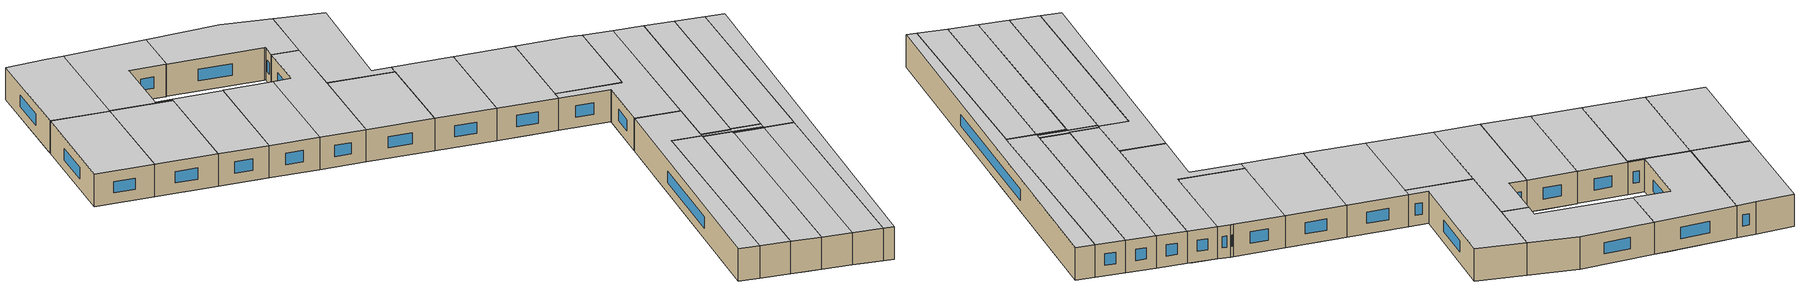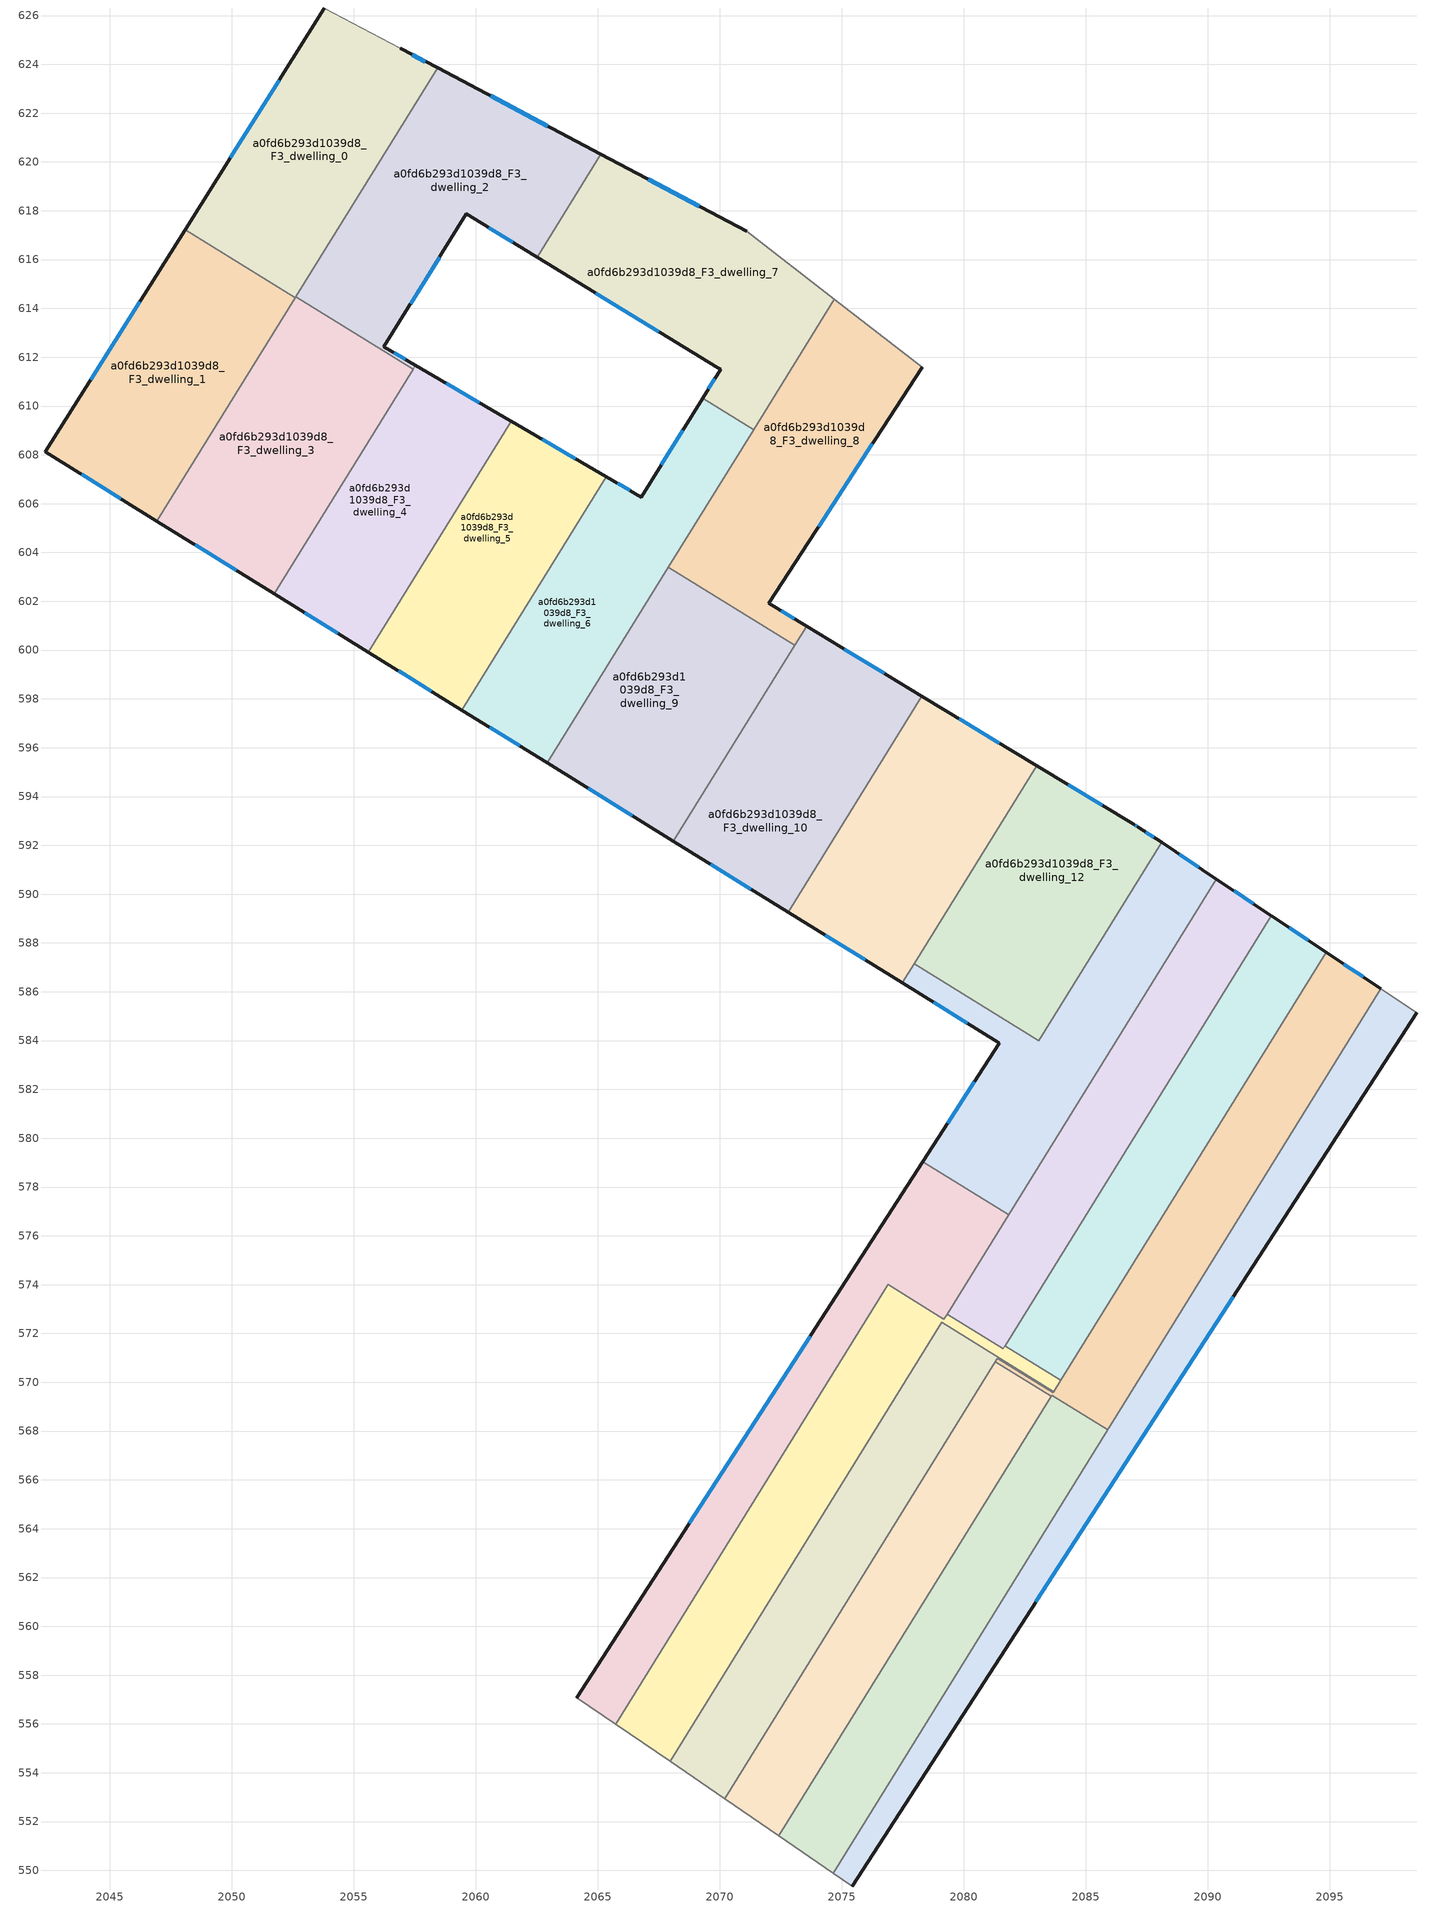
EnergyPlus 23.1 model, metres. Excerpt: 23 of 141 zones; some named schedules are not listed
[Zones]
a0fd6b293d1039d8_F3_dwelling_0
 floor to a0fd6b293d1039d8_F2_dwelling_0 (EU_floor_Construction): 2056.91,624.66 2058.43,623.86 2052.51,614.69 2048.24,617.45 2053.8,626.31 z9
 floor to a0fd6b293d1039d8_F2_dwelling_2 (EU_floor_Construction): 2058.43,623.86 2052.61,614.43 2052.42,614.55 z9
 floor to a0fd6b293d1039d8_F2_dwelling_1 (EU_floor_Construction): 2052.51,614.69 2052.42,614.55 2048.1,617.22 2048.24,617.45 z9
 wall outside (EU_wall_Construction): 2058.44,623.85 2056.91,624.66 / 2053.8,626.31 2048.1,617.22 z9:12
 wall to a0fd6b293d1039d8_F3_dwelling_1 (EU_wall_Construction): 2048.1,617.22 2052.61,614.43 z9:12
 wall adiabatic (EU_wall_Construction): 2056.91,624.66 2053.8,626.31 z9:12
 wall to a0fd6b293d1039d8_F3_dwelling_2 (EU_wall_Construction): 2052.64,614.48 2058.44,623.85 z9:12
 wall to a0fd6b293d1039d8_F3_dwelling_3 (EU_wall_Construction): 2052.61,614.43 2052.64,614.48 z9:12
 window (EU_Window_Construction): 2057.94,624.11 2057.41,624.4 / 2051.95,623.35 2049.95,620.18 z9.98:11.02
 ceiling to a0fd6b293d1039d8_F4_dwelling_0 (EU_floor_Construction): 2052.61,614.43 2058.44,623.85 2056.91,624.66 2053.8,626.31 2048.1,617.22 z12
a0fd6b293d1039d8_F3_dwelling_1
 floor to a0fd6b293d1039d8_F2_dwelling_1 (EU_floor_Construction): 2052.42,614.55 2046.58,605.51 2042.37,608.12 2048.1,617.22 z9
 floor to a0fd6b293d1039d8_F2_dwelling_3 (EU_floor_Construction): 2052.45,614.18 2046.94,605.29 2046.58,605.51 2052.26,614.31 z9
 floor to a0fd6b293d1039d8_F2_dwelling_2 (EU_floor_Construction): 2052.61,614.43 2052.45,614.18 2052.26,614.31 2052.42,614.55 z9
 wall outside (EU_wall_Construction): 2048.1,617.22 2042.37,608.12 2046.94,605.29 z9:12
 wall to a0fd6b293d1039d8_F3_dwelling_3 (EU_wall_Construction): 2046.94,605.29 2052.61,614.43 z9:12
 window (EU_Window_Construction): 2046.24,614.26 2044.23,611.08 / 2043.86,607.2 2045.46,606.21 z9.98:11.02
 ceiling to a0fd6b293d1039d8_F4_dwelling_1 (EU_floor_Construction): 2046.94,605.29 2052.61,614.43 2048.1,617.22 2042.37,608.12 z12
a0fd6b293d1039d8_F3_dwelling_10
 floor to a0fd6b293d1039d8_F2_dwelling_11 (EU_floor_Construction): 2075.58,593.73 2072.81,589.26 2068.11,592.17 2070.93,596.73 z9
 floor to a0fd6b293d1039d8_F2_dwelling_10 (EU_floor_Construction): 2078.29,598.11 2075.58,593.73 2070.93,596.73 2073.56,600.97 z9
 wall outside (EU_wall_Construction): 2068.11,592.17 2072.81,589.26 / 2078.29,598.11 2073.56,600.97 z9:12
 wall to a0fd6b293d1039d8_F3_dwelling_11 (EU_wall_Construction): 2072.81,589.26 2078.29,598.11 z9:12
 wall to a0fd6b293d1039d8_F3_dwelling_9 (EU_wall_Construction): 2073.08,600.19 2068.11,592.17 z9:12
 wall to a0fd6b293d1039d8_F3_dwelling_8 (EU_wall_Construction): 2073.56,600.97 2073.08,600.2 z9:12
 window (EU_Window_Construction): 2069.64,591.22 2071.28,590.21 / 2076.75,599.04 2075.1,600.04 z9.98:11.02
 ceiling to a0fd6b293d1039d8_F4_dwelling_10 (EU_floor_Construction): 2072.81,589.26 2078.29,598.11 2073.56,600.97 2068.11,592.17 z12
a0fd6b293d1039d8_F3_dwelling_11
 floor to a0fd6b293d1039d8_F2_dwelling_11 (EU_floor_Construction): 2077.89,592.24 2075.06,587.86 2072.81,589.26 2075.58,593.73 z9
 floor to a0fd6b293d1039d8_F2_dwelling_12 (EU_floor_Construction): 2082.99,595.26 2079.51,589.64 2077.18,591.14 2080.73,596.63 z9
 floor to a0fd6b293d1039d8_F2_dwelling_13 (EU_floor_Construction): 2079.51,589.64 2077.48,586.36 2075.06,587.86 2077.18,591.14 z9
 floor adiabatic (EU_floor_Construction): 2080.73,596.63 2077.89,592.24 2075.58,593.73 2078.29,598.11 z9
 wall outside (EU_wall_Construction): 2082.99,595.26 2078.29,598.11 / 2072.81,589.26 2077.48,586.36 z9:12
 wall to a0fd6b293d1039d8_F3_dwelling_12 (EU_wall_Construction): 2077.97,587.15 2082.99,595.26 z9:12
 wall to a0fd6b293d1039d8_F3_dwelling_13 (EU_wall_Construction): 2077.48,586.36 2077.97,587.15 z9:12
 window (EU_Window_Construction): 2081.46,596.19 2079.82,597.19 / 2074.33,588.32 2075.96,587.3 z9.98:11.02
 ceiling to a0fd6b293d1039d8_F4_dwelling_11 (EU_floor_Construction): 2077.48,586.36 2082.99,595.26 2078.29,598.11 2072.81,589.26 z12
a0fd6b293d1039d8_F3_dwelling_12
 floor to a0fd6b293d1039d8_F2_dwelling_12 (EU_floor_Construction): 2086.97,592.86 2087.15,592.75 2087.79,592.33 2084.12,586.66 2079.51,589.64 2082.99,595.26 z9
 floor to a0fd6b293d1039d8_F2_dwelling_13 (EU_floor_Construction): 2088.1,592.12 2083.07,583.99 2077.97,587.15 2079.51,589.64 2084.12,586.66 2087.79,592.33 z9
 wall outside (EU_wall_Construction): 2088.1,592.12 2087.15,592.75 2086.97,592.86 2082.99,595.26 z9:12
 wall to a0fd6b293d1039d8_F3_dwelling_13 (EU_wall_Construction): 2077.97,587.15 2083.07,583.99 2088.1,592.12 z9:12
 window (EU_Window_Construction): 2087.09,592.78 2087.03,592.82 / 2087.79,592.32 2087.46,592.54 / 2085.68,593.64 2084.29,594.48 z9.98:11.02
 ceiling to a0fd6b293d1039d8_F4_dwelling_12 (EU_floor_Construction): 2083.07,583.99 2088.1,592.12 2087.15,592.75 2086.97,592.86 2082.99,595.26 2077.97,587.15 z12
a0fd6b293d1039d8_F3_dwelling_13
 floor to a0fd6b293d1039d8_F2_dwelling_13 (EU_floor_Construction): 2089.94,590.89 2084.42,582.34 2081.62,584.15 2081.45,583.9 2081.43,583.91 2077.48,586.36 2077.97,587.15 2083.07,583.99 2088.1,592.12 z9
 floor to a0fd6b293d1039d8_F2_dwelling_14 (EU_floor_Construction): 2084.42,582.34 2081.15,577.28 2078.32,579.03 2081.62,584.15 z9
 floor adiabatic (EU_floor_Construction): 2084.42,582.34 2081.62,584.15 2078.32,579.03 2081.62,584.15 z9
 floor to a0fd6b293d1039d8_F2_dwelling_15 (EU_floor_Construction): 2090.35,590.62 2081.83,576.86 2081.15,577.28 2089.94,590.89 z9
 wall outside (EU_wall_Construction): 2090.35,590.62 2088.1,592.12 / 2077.48,586.36 2081.43,583.91 2081.45,583.9 2078.32,579.04 z9:12
 wall to a0fd6b293d1039d8_F3_dwelling_14 (EU_wall_Construction): 2078.32,579.04 2081.83,576.86 z9:12
 wall to a0fd6b293d1039d8_F3_dwelling_15 (EU_wall_Construction): 2081.83,576.86 2090.35,590.62 z9:12
 window (EU_Window_Construction): 2089.62,591.1 2088.83,591.63 / 2080.43,582.32 2079.34,580.62 / 2078.77,585.56 2080.15,584.71 z9.98:11.02
 ceiling to a0fd6b293d1039d8_F4_dwelling_13 (EU_floor_Construction): 2081.83,576.86 2090.35,590.62 2088.1,592.12 2083.07,583.99 2077.97,587.15 2077.48,586.36 2081.43,583.91 2081.45,583.9 2078.32,579.04 z12
a0fd6b293d1039d8_F3_dwelling_14
 floor to a0fd6b293d1039d8_F2_dwelling_14 (EU_floor_Construction): 2081.15,577.28 2078.43,573.07 2076.25,574.47 2076.24,574.45 2077.77,573.46 2076.89,574.01 2076.18,572.85 2074.87,573.7 2078.32,579.03 z9
 floor to a0fd6b293d1039d8_F2_dwelling_15 (EU_floor_Construction): 2081.83,576.86 2079.19,572.58 2077.77,573.46 2076.24,574.45 2076.25,574.47 2078.43,573.07 2081.15,577.28 z9
 floor to a0fd6b293d1039d8_F2_dwelling_16 (EU_floor_Construction): 2076.18,572.85 2065.73,555.99 2064.15,557.07 2074.87,573.7 z9
 wall outside (EU_wall_Construction): 2078.32,579.04 2064.15,557.07 z9:12
 wall adiabatic (EU_wall_Construction): 2064.15,557.07 2065.73,555.99 z9:12
 wall to a0fd6b293d1039d8_F3_dwelling_16 (EU_wall_Construction): 2065.73,555.99 2076.76,573.79 2076.86,573.96 2076.89,574.01 2079.19,572.58 2079.32,572.79 z9:12
 wall to a0fd6b293d1039d8_F3_dwelling_15 (EU_wall_Construction): 2079.32,572.79 2081.83,576.86 z9:12
 window (EU_Window_Construction): 2073.71,571.89 2068.76,564.21 z9.98:11.02
 ceiling to a0fd6b293d1039d8_F4_dwelling_14 (EU_floor_Construction): 2065.73,555.99 2076.89,574.01 2079.19,572.58 2081.83,576.86 2078.32,579.04 2064.15,557.07 z12
a0fd6b293d1039d8_F3_dwelling_15
 floor to a0fd6b293d1039d8_F2_dwelling_15 (EU_floor_Construction): 2092.1,589.45 2080.76,571.9 2079.32,572.79 2090.35,590.62 z9
 floor to a0fd6b293d1039d8_F2_dwelling_17 (EU_floor_Construction): 2092.6,589.12 2081.69,571.5 2081.61,571.37 2080.76,571.9 2092.1,589.45 z9
 wall outside (EU_wall_Construction): 2092.6,589.12 2090.35,590.62 z9:12
 wall to a0fd6b293d1039d8_F3_dwelling_16 (EU_wall_Construction): 2079.32,572.79 2081.61,571.37 2081.69,571.5 z9:12
 wall to a0fd6b293d1039d8_F3_dwelling_17 (EU_wall_Construction): 2081.69,571.5 2092.6,589.12 z9:12
 window (EU_Window_Construction): 2091.87,589.6 2091.08,590.13 z9.98:11.02
 ceiling to a0fd6b293d1039d8_F4_dwelling_15 (EU_floor_Construction): 2081.61,571.37 2092.6,589.12 2090.35,590.62 2079.32,572.79 z12
a0fd6b293d1039d8_F3_dwelling_16
 floor to a0fd6b293d1039d8_F2_dwelling_16 (EU_floor_Construction): 2077.67,571.89 2066.89,555.2 2065.73,555.99 2076.18,572.85 z9
 floor to a0fd6b293d1039d8_F2_dwelling_18 (EU_floor_Construction): 2078.26,571.09 2067.97,554.46 2066.89,555.2 2077.48,571.59 z9
 floor to a0fd6b293d1039d8_F2_dwelling_14 (EU_floor_Construction): 2080.67,571.77 2082.84,570.36 2082.74,570.2 2081.13,571.2 2080.55,571.57 2080.54,571.56 2079.1,572.45 2078.26,571.09 2077.48,571.59 2077.67,571.89 2076.18,572.85 2076.76,573.79 2076.77,573.82 2076.89,574.01 2077.77,573.46 2080.59,571.64 z9
 floor to a0fd6b293d1039d8_F2_dwelling_15 (EU_floor_Construction): 2080.76,571.9 2080.67,571.77 2080.59,571.64 2077.77,573.46 2079.19,572.58 2079.32,572.79 z9
 floor to a0fd6b293d1039d8_F2_dwelling_19 (EU_floor_Construction): 2083.98,570.08 2083.69,569.61 2082.74,570.2 2083.04,570.66 z9
 floor to a0fd6b293d1039d8_F2_dwelling_17 (EU_floor_Construction): 2083.04,570.66 2082.84,570.36 2080.67,571.77 2080.76,571.9 2081.61,571.37 2081.69,571.5 z9
 wall to a0fd6b293d1039d8_F3_dwelling_17 (EU_wall_Construction): 2083.98,570.08 2081.69,571.5 z9:12
 wall adiabatic (EU_wall_Construction): 2065.73,555.99 2067.97,554.46 z9:12
 wall to a0fd6b293d1039d8_F3_dwelling_18 (EU_wall_Construction): 2067.97,554.46 2079.1,572.45 2083.69,569.61 z9:12
 wall to a0fd6b293d1039d8_F3_dwelling_19 (EU_wall_Construction): 2083.69,569.61 2083.98,570.08 z9:12
 ceiling to a0fd6b293d1039d8_F4_dwelling_16 (EU_floor_Construction): 2083.69,569.61 2083.98,570.08 2081.69,571.5 2081.61,571.37 2079.32,572.79 2079.19,572.58 2076.89,574.01 2076.86,573.96 2076.76,573.79 2065.73,555.99 2067.97,554.46 2079.1,572.45 z12
a0fd6b293d1039d8_F3_dwelling_17
 floor to a0fd6b293d1039d8_F2_dwelling_17 (EU_floor_Construction): 2094.25,588.02 2083.04,570.66 2081.69,571.5 2092.6,589.12 z9
 floor to a0fd6b293d1039d8_F2_dwelling_19 (EU_floor_Construction): 2094.85,587.62 2083.98,570.08 2083.04,570.66 2094.25,588.02 z9
 wall outside (EU_wall_Construction): 2094.85,587.62 2092.6,589.12 z9:12
 wall to a0fd6b293d1039d8_F3_dwelling_19 (EU_wall_Construction): 2083.98,570.08 2094.85,587.62 z9:12
 window (EU_Window_Construction): 2094.12,588.11 2093.33,588.63 z9.98:11.02
 ceiling to a0fd6b293d1039d8_F4_dwelling_17 (EU_floor_Construction): 2083.98,570.08 2094.85,587.62 2092.6,589.12 2081.69,571.5 z12
a0fd6b293d1039d8_F3_dwelling_18
 floor to a0fd6b293d1039d8_F2_dwelling_18 (EU_floor_Construction): 2079.65,570.19 2069.03,553.74 2067.97,554.46 2078.26,571.09 z9
 floor to a0fd6b293d1039d8_F2_dwelling_20 (EU_floor_Construction): 2082.73,570.19 2083.68,569.58 2083.67,569.56 2081.37,570.98 2081.34,570.93 2070.2,552.94 2069.03,553.74 2080.42,571.38 2080.53,571.55 2080.54,571.56 2081.13,571.2 2082.72,570.17 z9
 floor to a0fd6b293d1039d8_F2_dwelling_19 (EU_floor_Construction): 2083.69,569.61 2083.68,569.58 2082.73,570.19 2082.74,570.2 z9
 floor to a0fd6b293d1039d8_F2_dwelling_14 (EU_floor_Construction): 2080.54,571.56 2080.53,571.55 2080.42,571.38 2079.65,570.19 2078.26,571.09 2079.1,572.45 z9; 2082.74,570.19 2082.72,570.17 2081.13,571.2 z9
 wall adiabatic (EU_wall_Construction): 2067.97,554.46 2070.2,552.94 z9:12
 wall to a0fd6b293d1039d8_F3_dwelling_19 (EU_wall_Construction): 2081.29,570.85 2081.34,570.93 2081.37,570.98 2083.67,569.56 2083.69,569.61 z9:12
 wall to a0fd6b293d1039d8_F3_dwelling_20 (EU_wall_Construction): 2070.2,552.94 2081.29,570.85 z9:12
 ceiling to a0fd6b293d1039d8_F4_dwelling_18 (EU_floor_Construction): 2070.2,552.94 2081.34,570.93 2081.37,570.98 2083.67,569.56 2083.69,569.61 2079.1,572.45 2067.97,554.46 z12
a0fd6b293d1039d8_F3_dwelling_19
 floor to a0fd6b293d1039d8_F2_dwelling_19 (EU_floor_Construction): 2096.4,586.58 2084.91,568.79 2083.68,569.58 2094.85,587.62 z9
 floor to a0fd6b293d1039d8_F2_dwelling_21 (EU_floor_Construction): 2097.09,586.12 2086.01,568.22 2084.97,568.89 2096.4,586.58 z9
 floor to a0fd6b293d1039d8_F2_dwelling_20 (EU_floor_Construction): 2084.97,568.89 2086.01,568.22 2085.9,568.05 2084.81,568.72 2082.68,570.1 2082.63,570.02 2081.29,570.85 2081.34,570.93 2081.37,570.98 2083.67,569.56 2083.68,569.58 2084.91,568.79 z9
 floor to a0fd6b293d1039d8_F2_dwelling_22 (EU_floor_Construction): 2083.61,569.47 2083.58,569.43 2082.63,570.02 2082.68,570.1 2084.81,568.72 z9
 wall outside (EU_wall_Construction): 2097.09,586.12 2094.85,587.62 z9:12
 wall to a0fd6b293d1039d8_F3_dwelling_21 (EU_wall_Construction): 2083.58,569.43 2083.61,569.47 2085.9,568.05 z9:12
 wall to a0fd6b293d1039d8_F3_dwelling_20 (EU_wall_Construction): 2081.29,570.85 2083.58,569.43 z9:12
 wall to a0fd6b293d1039d8_F3_dwelling_22 (EU_wall_Construction): 2085.9,568.05 2085.93,568.09 2086.01,568.22 2097.09,586.12 z9:12
 window (EU_Window_Construction): 2096.36,586.61 2095.58,587.13 z9.98:11.02
 ceiling to a0fd6b293d1039d8_F4_dwelling_19 (EU_floor_Construction): 2086.01,568.22 2097.09,586.12 2094.85,587.62 2083.67,569.56 2081.37,570.98 2081.34,570.93 2081.29,570.85 2083.58,569.43 2083.61,569.47 2085.9,568.05 2085.93,568.09 z12
a0fd6b293d1039d8_F3_dwelling_2
 floor outside (EU_floor_Construction): 2059.62,617.87 2056.23,612.43 2056.15,612.31 z9
 floor to a0fd6b293d1039d8_F2_dwelling_2 (EU_floor_Construction): 2064.18,620.82 2061.53,616.71 2059.62,617.87 2056.15,612.31 2052.64,614.48 2058.44,623.85 z9
 floor to a0fd6b293d1039d8_F2_dwelling_7 (EU_floor_Construction): 2065.13,620.32 2062.52,616.1 2062.48,616.12 2062.43,616.16 2061.53,616.71 2064.18,620.82 z9
 floor to a0fd6b293d1039d8_F2_dwelling_4 (EU_floor_Construction): 2057.54,611.67 2057.44,611.51 2056.16,612.31 2056.23,612.43 z9
 wall outside (EU_wall_Construction): 2065.13,620.32 2058.44,623.85 / 2056.23,612.43 2059.62,617.87 2062.43,616.16 2062.52,616.1 / 2056.23,612.43 2057.54,611.67 z9:12
 wall to a0fd6b293d1039d8_F3_dwelling_7 (EU_wall_Construction): 2062.52,616.1 2065.13,620.32 z9:12
 wall to a0fd6b293d1039d8_F3_dwelling_3 (EU_wall_Construction): 2052.64,614.48 2057.44,611.51 z9:12
 wall to a0fd6b293d1039d8_F3_dwelling_4 (EU_wall_Construction): 2057.44,611.51 2057.54,611.67 z9:12
 window (EU_Window_Construction): 2062.95,621.47 2060.61,622.7 / 2060.54,617.31 2061.52,616.71 / 2057.34,614.2 2058.52,616.1 / 2056.66,612.18 2057.11,611.92 z9.98:11.02
 ceiling to a0fd6b293d1039d8_F4_dwelling_2 (EU_floor_Construction): 2062.52,616.1 2065.13,620.32 2058.44,623.85 2052.64,614.48 2057.44,611.51 2057.54,611.67 2056.23,612.43 2059.62,617.87 2062.43,616.16 z12
a0fd6b293d1039d8_F3_dwelling_20
 floor to a0fd6b293d1039d8_F2_dwelling_20 (EU_floor_Construction): 2082.63,570.02 2082.6,569.98 2071.16,552.28 2070.2,552.94 2081.29,570.85 z9
 floor to a0fd6b293d1039d8_F2_dwelling_22 (EU_floor_Construction): 2083.58,569.43 2072.43,551.41 2071.16,552.28 2082.6,569.98 2082.63,570.02 z9
 wall adiabatic (EU_wall_Construction): 2070.2,552.94 2072.43,551.41 z9:12
 wall to a0fd6b293d1039d8_F3_dwelling_21 (EU_wall_Construction): 2072.43,551.41 2083.58,569.43 z9:12
 ceiling to a0fd6b293d1039d8_F4_dwelling_20 (EU_floor_Construction): 2072.43,551.41 2083.58,569.43 2081.29,570.85 2070.2,552.94 z12
a0fd6b293d1039d8_F3_dwelling_21
 floor to a0fd6b293d1039d8_F2_dwelling_23 (EU_floor_Construction): 2085.87,568.01 2074.66,549.89 2073.3,550.82 2084.84,568.68 z9
 floor to a0fd6b293d1039d8_F2_dwelling_22 (EU_floor_Construction): 2084.81,568.72 2085.89,568.03 2085.87,568.01 2084.84,568.68 2073.3,550.82 2072.43,551.41 2083.61,569.47 z9
 floor to a0fd6b293d1039d8_F2_dwelling_20 (EU_floor_Construction): 2085.9,568.05 2085.89,568.03 2084.81,568.72 z9
 wall adiabatic (EU_wall_Construction): 2072.43,551.41 2074.66,549.89 z9:12
 wall to a0fd6b293d1039d8_F3_dwelling_22 (EU_wall_Construction): 2074.66,549.89 2085.9,568.05 z9:12
 ceiling to a0fd6b293d1039d8_F4_dwelling_21 (EU_floor_Construction): 2074.66,549.89 2085.9,568.05 2083.61,569.47 2072.43,551.41 z12
a0fd6b293d1039d8_F3_dwelling_22
 floor to a0fd6b293d1039d8_F2_dwelling_21 (EU_floor_Construction): 2098.55,585.15 2087.14,567.49 2086.01,568.22 2097.09,586.12 z9
 floor to a0fd6b293d1039d8_F2_dwelling_20 (EU_floor_Construction): 2087.14,567.49 2087.04,567.32 2087.02,567.3 2085.89,568.03 2086.01,568.22 z9
 floor to a0fd6b293d1039d8_F2_dwelling_23 (EU_floor_Construction): 2087.01,567.28 2075.43,549.36 2074.66,549.89 2085.87,568.01 z9
 floor to a0fd6b293d1039d8_F2_dwelling_22 (EU_floor_Construction): 2087.02,567.3 2087.01,567.28 2085.87,568.01 2085.89,568.03 z9
 wall outside (EU_wall_Construction): 2075.43,549.36 2098.55,585.15 z9:12
 wall adiabatic (EU_wall_Construction): 2098.55,585.15 2097.09,586.12 / 2074.66,549.89 2075.43,549.36 z9:12
 window (EU_Window_Construction): 2082.95,561 2091.03,573.51 z9.98:11.02
 ceiling to a0fd6b293d1039d8_F4_dwelling_22 (EU_floor_Construction): 2075.43,549.36 2098.55,585.15 2097.09,586.12 2074.66,549.89 z12
a0fd6b293d1039d8_F3_dwelling_3
 floor to a0fd6b293d1039d8_F2_dwelling_3 (EU_floor_Construction): 2055.93,611.93 2056.69,611.44 2051.07,602.73 2046.94,605.29 2052.45,614.18 z9
 floor to a0fd6b293d1039d8_F2_dwelling_2 (EU_floor_Construction): 2056.15,612.31 2055.92,611.94 2052.45,614.18 2052.64,614.48 z9
 floor to a0fd6b293d1039d8_F2_dwelling_4 (EU_floor_Construction): 2057.44,611.51 2051.74,602.31 2051.07,602.73 2056.69,611.44 2055.92,611.94 2056.16,612.31 z9
 wall outside (EU_wall_Construction): 2046.94,605.29 2051.74,602.31 z9:12
 wall to a0fd6b293d1039d8_F3_dwelling_4 (EU_wall_Construction): 2051.74,602.31 2057.44,611.51 z9:12
 window (EU_Window_Construction): 2048.5,604.32 2050.18,603.28 z9.98:11.02
 ceiling to a0fd6b293d1039d8_F4_dwelling_3 (EU_floor_Construction): 2051.74,602.31 2057.44,611.51 2052.64,614.48 2046.94,605.29 z12
a0fd6b293d1039d8_F3_dwelling_4
 floor to a0fd6b293d1039d8_F2_dwelling_4 (EU_floor_Construction): 2060.53,609.92 2054.51,600.6 2054.43,600.65 2051.74,602.31 2057.54,611.67 z9
 floor to a0fd6b293d1039d8_F2_dwelling_5 (EU_floor_Construction): 2061.41,609.41 2061.46,609.38 2055.6,599.92 2054.51,600.6 2060.53,609.92 z9
 wall outside (EU_wall_Construction): 2061.46,609.38 2061.41,609.41 2057.54,611.67 / 2051.74,602.31 2055.6,599.92 z9:12
 wall to a0fd6b293d1039d8_F3_dwelling_5 (EU_wall_Construction): 2055.6,599.92 2061.46,609.38 z9:12
 window (EU_Window_Construction): 2060.15,610.14 2058.8,610.93 / 2053,601.53 2054.35,600.7 z9.98:11.02
 ceiling to a0fd6b293d1039d8_F4_dwelling_4 (EU_floor_Construction): 2055.6,599.92 2061.46,609.38 2061.41,609.41 2057.54,611.67 2051.74,602.31 z12
a0fd6b293d1039d8_F3_dwelling_5
 floor to a0fd6b293d1039d8_F2_dwelling_5 (EU_floor_Construction): 2064.06,607.86 2057.98,598.45 2055.6,599.92 2061.46,609.38 z9
 floor to a0fd6b293d1039d8_F2_dwelling_6 (EU_floor_Construction): 2065.36,607.1 2059.44,597.54 2057.98,598.45 2064.06,607.86 z9
 wall outside (EU_wall_Construction): 2065.36,607.1 2061.46,609.38 / 2055.6,599.92 2059.44,597.54 z9:12
 wall to a0fd6b293d1039d8_F3_dwelling_6 (EU_wall_Construction): 2059.44,597.54 2065.36,607.1 z9:12
 window (EU_Window_Construction): 2064.09,607.84 2062.73,608.64 / 2056.85,599.15 2058.19,598.32 z9.98:11.02
 ceiling to a0fd6b293d1039d8_F4_dwelling_5 (EU_floor_Construction): 2059.44,597.54 2065.36,607.1 2061.46,609.38 2055.6,599.92 z12
a0fd6b293d1039d8_F3_dwelling_6
 floor to a0fd6b293d1039d8_F2_dwelling_6 (EU_floor_Construction): 2069.2,605.5 2068.78,604.82 2068.06,605.29 2062.03,595.94 2059.44,597.54 2065.36,607.1 2066.78,606.27 2067.07,606.74 z9
 floor to a0fd6b293d1039d8_F2_dwelling_9 (EU_floor_Construction): 2068.78,604.82 2062.93,595.38 2062.03,595.94 2068.06,605.29 z9
 floor to a0fd6b293d1039d8_F2_dwelling_8 (EU_floor_Construction): 2071.39,609.03 2069.2,605.5 2067.07,606.74 2069.3,610.33 z9
 wall outside (EU_wall_Construction): 2069.3,610.33 2066.78,606.27 2065.36,607.1 / 2059.44,597.54 2062.93,595.38 z9:12
 wall to a0fd6b293d1039d8_F3_dwelling_7 (EU_wall_Construction): 2071.39,609.03 2069.3,610.33 z9:12
 wall to a0fd6b293d1039d8_F3_dwelling_9 (EU_wall_Construction): 2062.93,595.38 2067.9,603.4 z9:12
 wall to a0fd6b293d1039d8_F3_dwelling_8 (EU_wall_Construction): 2067.9,603.4 2071.39,609.03 z9:12
 window (EU_Window_Construction): 2066.32,606.54 2065.82,606.83 / 2068.48,609.01 2067.6,607.59 / 2060.58,596.84 2061.8,596.08 z9.98:11.02
 ceiling to a0fd6b293d1039d8_F4_dwelling_6 (EU_floor_Construction): 2062.93,595.38 2071.39,609.03 2069.3,610.33 2066.78,606.27 2065.36,607.1 2059.44,597.54 z12
a0fd6b293d1039d8_F3_dwelling_7
 floor to a0fd6b293d1039d8_F2_dwelling_7 (EU_floor_Construction): 2071.1,617.17 2074.19,614.78 2071.5,610.61 2062.52,616.1 2065.13,620.32 z9
 floor to a0fd6b293d1039d8_F2_dwelling_8 (EU_floor_Construction): 2074.7,614.38 2071.39,609.03 2069.3,610.33 2070.03,611.51 2071.5,610.61 2074.19,614.78 z9
 wall outside (EU_wall_Construction): 2062.52,616.1 2069.92,611.58 2070.03,611.51 2069.3,610.33 / 2071.1,617.17 2065.13,620.32 z9:12
 wall adiabatic (EU_wall_Construction): 2074.7,614.38 2071.1,617.17 z9:12
 wall to a0fd6b293d1039d8_F3_dwelling_8 (EU_wall_Construction): 2071.39,609.03 2074.7,614.38 z9:12
 window (EU_Window_Construction): 2064.92,614.63 2067.51,613.05 / 2069.16,618.19 2067.07,619.3 / 2069.8,611.12 2069.54,610.71 z9.98:11.02
 ceiling to a0fd6b293d1039d8_F4_dwelling_7 (EU_floor_Construction): 2071.39,609.03 2074.7,614.38 2071.1,617.17 2065.13,620.32 2062.52,616.1 2069.92,611.58 2070.03,611.51 2069.3,610.33 z12
a0fd6b293d1039d8_F3_dwelling_8
 floor to a0fd6b293d1039d8_F2_dwelling_8 (EU_floor_Construction): 2078.14,611.73 2078.3,611.6 2072.93,603.32 2069.2,605.5 2074.7,614.38 z9
 floor to a0fd6b293d1039d8_F2_dwelling_9 (EU_floor_Construction): 2072.23,602.59 2071.37,601.25 2067.9,603.4 2068.78,604.82 z9
 floor to a0fd6b293d1039d8_F2_dwelling_6 (EU_floor_Construction): 2072.93,603.32 2072.01,601.91 2071.86,602 2071.37,601.26 2072.23,602.59 2068.78,604.82 2069.2,605.5 z9
 floor to a0fd6b293d1039d8_F2_dwelling_10 (EU_floor_Construction): 2073.56,600.97 2073.07,600.2 2071.37,601.25 2071.86,602 2072.02,601.91 z9
 wall outside (EU_wall_Construction): 2073.56,600.97 2072.01,601.91 2078.3,611.6 z9:12
 wall to a0fd6b293d1039d8_F3_dwelling_9 (EU_wall_Construction): 2067.9,603.4 2073.07,600.2 z9:12
 wall adiabatic (EU_wall_Construction): 2078.3,611.6 2074.7,614.38 z9:12
 window (EU_Window_Construction): 2074.06,605.06 2076.26,608.45 / 2073.06,601.28 2072.52,601.61 z9.98:11.02
 ceiling to a0fd6b293d1039d8_F4_dwelling_8 (EU_floor_Construction): 2073.56,600.97 2072.01,601.91 2078.3,611.6 2074.7,614.38 2067.9,603.4 2073.07,600.2 z12
a0fd6b293d1039d8_F3_dwelling_9
 floor to a0fd6b293d1039d8_F2_dwelling_9 (EU_floor_Construction): 2071.37,601.25 2066.25,593.32 2062.93,595.38 2067.9,603.4 z9
 floor to a0fd6b293d1039d8_F2_dwelling_10 (EU_floor_Construction): 2073.07,600.2 2070.93,596.73 2069.18,597.86 2071.37,601.25 z9
 floor to a0fd6b293d1039d8_F2_dwelling_11 (EU_floor_Construction): 2070.93,596.73 2068.11,592.17 2066.25,593.32 2069.18,597.86 z9
 wall outside (EU_wall_Construction): 2062.93,595.38 2068.11,592.17 z9:12
 window (EU_Window_Construction): 2064.62,594.33 2066.42,593.21 z9.98:11.02
 ceiling to a0fd6b293d1039d8_F4_dwelling_9 (EU_floor_Construction): 2068.11,592.17 2073.07,600.2 2067.9,603.4 2062.93,595.38 z12
[Building]
EU S2 Campaign: North Axis=0; Terrain=City; Solar Distribution=FullExterior
[Site:Location]
Bologna: Latitude=44.5; Longitude=11.25; Time Zone=1; Elevation=37
[SizingPeriod:WeatherFileDays]
AnnualSizingPeriod: Begin Month=1; Begin Day of Month=1; End Month=12; End Day of Month=31; Day of Week for Start Day=Monday; Use Weather File Daylight Saving Period=No; Use Weather File Rain and Snow Indicators=No
[MATERIAL]
EU_InternalMass_Material: Roughness=MediumRough; Thickness=0.1; Conductivity=1; Density=1800; Specific Heat=900; Thermal Absorptance=0.9; Solar Absorptance=0.7; Visible Absorptance=0.7
[MATERIAL:NOMASS] Roughness=MediumRough; Thermal Absorptance=0.9; Solar Absorptance=0.7; Visible Absorptance=0.7
Name | Thermal Resistance
EU_wall_NoMass | 0.905828
EU_floor_NoMass | 0.67114
[WINDOWMATERIAL:SIMPLEGLAZINGSYSTEM]
EU_Window_SimpleGlazing: UFactor=4.52486; Solar Heat Gain Coefficient=0.85; Visible Transmittance=0.85
[CONSTRUCTION]
EU_wall_Construction: EU_wall_NoMass
EU_floor_Construction: EU_floor_NoMass
EU_Window_Construction: EU_Window_SimpleGlazing
EU_InternalMass_Construction: EU_InternalMass_Material
[ZONE] Type=1; Multiplier=1; Ceiling Height=autocalculate; Floor Area=autocalculate; Part of Total Floor Area=Yes
Name | Volume
a0fd6b293d1039d8_F3_dwelling_0 | 172.289
a0fd6b293d1039d8_F3_dwelling_1 | 172.304
a0fd6b293d1039d8_F3_dwelling_10 | 172.26
a0fd6b293d1039d8_F3_dwelling_11 | 172.282
a0fd6b293d1039d8_F3_dwelling_12 | 172.277
a0fd6b293d1039d8_F3_dwelling_13 | 172.27
a0fd6b293d1039d8_F3_dwelling_14 | 172.265
a0fd6b293d1039d8_F3_dwelling_15 | 169.432
a0fd6b293d1039d8_F3_dwelling_16 | 179.991
a0fd6b293d1039d8_F3_dwelling_17 | 167.443
a0fd6b293d1039d8_F3_dwelling_18 | 172.34
a0fd6b293d1039d8_F3_dwelling_19 | 173.549
a0fd6b293d1039d8_F3_dwelling_2 | 189.202
a0fd6b293d1039d8_F3_dwelling_20 | 171.048
a0fd6b293d1039d8_F3_dwelling_21 | 172.278
a0fd6b293d1039d8_F3_dwelling_22 | 172.25
a0fd6b293d1039d8_F3_dwelling_3 | 183.272
a0fd6b293d1039d8_F3_dwelling_4 | 150.642
a0fd6b293d1039d8_F3_dwelling_5 | 151.564
a0fd6b293d1039d8_F3_dwelling_6 | 174.339
a0fd6b293d1039d8_F3_dwelling_7 | 184.738
a0fd6b293d1039d8_F3_dwelling_8 | 172.281
a0fd6b293d1039d8_F3_dwelling_9 | 172.284
[INTERNALMASS] Construction=EU_InternalMass_Construction
Name | Zone or ZoneList | Surface Area
a0fd6b293d1039d8_F3_dwelling_0_EU_InternalMass | a0fd6b293d1039d8_F3_dwelling_0 | 57.43
a0fd6b293d1039d8_F3_dwelling_1_EU_InternalMass | a0fd6b293d1039d8_F3_dwelling_1 | 57.4337
a0fd6b293d1039d8_F3_dwelling_2_EU_InternalMass | a0fd6b293d1039d8_F3_dwelling_2 | 63.0678
a0fd6b293d1039d8_F3_dwelling_3_EU_InternalMass | a0fd6b293d1039d8_F3_dwelling_3 | 61.0932
a0fd6b293d1039d8_F3_dwelling_4_EU_InternalMass | a0fd6b293d1039d8_F3_dwelling_4 | 50.2094
a0fd6b293d1039d8_F3_dwelling_5_EU_InternalMass | a0fd6b293d1039d8_F3_dwelling_5 | 50.5209
a0fd6b293d1039d8_F3_dwelling_6_EU_InternalMass | a0fd6b293d1039d8_F3_dwelling_6 | 58.1141
a0fd6b293d1039d8_F3_dwelling_7_EU_InternalMass | a0fd6b293d1039d8_F3_dwelling_7 | 61.5722
a0fd6b293d1039d8_F3_dwelling_8_EU_InternalMass | a0fd6b293d1039d8_F3_dwelling_8 | 57.4257
a0fd6b293d1039d8_F3_dwelling_9_EU_InternalMass | a0fd6b293d1039d8_F3_dwelling_9 | 57.4291
a0fd6b293d1039d8_F3_dwelling_10_EU_InternalMass | a0fd6b293d1039d8_F3_dwelling_10 | 57.4204
a0fd6b293d1039d8_F3_dwelling_11_EU_InternalMass | a0fd6b293d1039d8_F3_dwelling_11 | 57.4307
a0fd6b293d1039d8_F3_dwelling_12_EU_InternalMass | a0fd6b293d1039d8_F3_dwelling_12 | 57.4253
a0fd6b293d1039d8_F3_dwelling_13_EU_InternalMass | a0fd6b293d1039d8_F3_dwelling_13 | 57.4244
a0fd6b293d1039d8_F3_dwelling_14_EU_InternalMass | a0fd6b293d1039d8_F3_dwelling_14 | 57.4212
a0fd6b293d1039d8_F3_dwelling_15_EU_InternalMass | a0fd6b293d1039d8_F3_dwelling_15 | 56.4757
a0fd6b293d1039d8_F3_dwelling_16_EU_InternalMass | a0fd6b293d1039d8_F3_dwelling_16 | 60.0029
a0fd6b293d1039d8_F3_dwelling_17_EU_InternalMass | a0fd6b293d1039d8_F3_dwelling_17 | 55.8081
a0fd6b293d1039d8_F3_dwelling_18_EU_InternalMass | a0fd6b293d1039d8_F3_dwelling_18 | 57.4467
a0fd6b293d1039d8_F3_dwelling_19_EU_InternalMass | a0fd6b293d1039d8_F3_dwelling_19 | 57.8438
a0fd6b293d1039d8_F3_dwelling_20_EU_InternalMass | a0fd6b293d1039d8_F3_dwelling_20 | 57.0201
a0fd6b293d1039d8_F3_dwelling_21_EU_InternalMass | a0fd6b293d1039d8_F3_dwelling_21 | 57.4265
a0fd6b293d1039d8_F3_dwelling_22_EU_InternalMass | a0fd6b293d1039d8_F3_dwelling_22 | 57.4171
[OTHEREQUIPMENT] Fuel Type=Electricity; Design Level Calculation Method=Watts/Area; Power per Zone Floor Area=1; Fraction Latent=0; Fraction Radiant=0; Fraction Lost=0; Carbon Dioxide Generation Rate=0; EndUse Subcategory=EU_Step8_InternalGains
Name | Zone or ZoneList or Space or SpaceList | Schedule
EU_Step8_InternalGain_a0fd6b293d1039d8_F3_dwelling_0_f000 | a0fd6b293d1039d8_F3_dwelling_0 | EU_Step8_GainSchedule_a0fd6b293d1039d8_F3_dwelling_0_f000
EU_Step8_InternalGain_a0fd6b293d1039d8_F3_dwelling_1_f000 | a0fd6b293d1039d8_F3_dwelling_1 | EU_Step8_GainSchedule_a0fd6b293d1039d8_F3_dwelling_1_f000
EU_Step8_InternalGain_a0fd6b293d1039d8_F3_dwelling_2_f000 | a0fd6b293d1039d8_F3_dwelling_2 | EU_Step8_GainSchedule_a0fd6b293d1039d8_F3_dwelling_2_f000
EU_Step8_InternalGain_a0fd6b293d1039d8_F3_dwelling_3_f000 | a0fd6b293d1039d8_F3_dwelling_3 | EU_Step8_GainSchedule_a0fd6b293d1039d8_F3_dwelling_3_f000
EU_Step8_InternalGain_a0fd6b293d1039d8_F3_dwelling_4_f000 | a0fd6b293d1039d8_F3_dwelling_4 | EU_Step8_GainSchedule_a0fd6b293d1039d8_F3_dwelling_4_f000
EU_Step8_InternalGain_a0fd6b293d1039d8_F3_dwelling_5_f000 | a0fd6b293d1039d8_F3_dwelling_5 | EU_Step8_GainSchedule_a0fd6b293d1039d8_F3_dwelling_5_f000
EU_Step8_InternalGain_a0fd6b293d1039d8_F3_dwelling_6_f000 | a0fd6b293d1039d8_F3_dwelling_6 | EU_Step8_GainSchedule_a0fd6b293d1039d8_F3_dwelling_6_f000
EU_Step8_InternalGain_a0fd6b293d1039d8_F3_dwelling_7_f000 | a0fd6b293d1039d8_F3_dwelling_7 | EU_Step8_GainSchedule_a0fd6b293d1039d8_F3_dwelling_7_f000
EU_Step8_InternalGain_a0fd6b293d1039d8_F3_dwelling_8_f000 | a0fd6b293d1039d8_F3_dwelling_8 | EU_Step8_GainSchedule_a0fd6b293d1039d8_F3_dwelling_8_f000
EU_Step8_InternalGain_a0fd6b293d1039d8_F3_dwelling_9_f000 | a0fd6b293d1039d8_F3_dwelling_9 | EU_Step8_GainSchedule_a0fd6b293d1039d8_F3_dwelling_9_f000
EU_Step8_InternalGain_a0fd6b293d1039d8_F3_dwelling_10_f000 | a0fd6b293d1039d8_F3_dwelling_10 | EU_Step8_GainSchedule_a0fd6b293d1039d8_F3_dwelling_10_f000
EU_Step8_InternalGain_a0fd6b293d1039d8_F3_dwelling_11_f000 | a0fd6b293d1039d8_F3_dwelling_11 | EU_Step8_GainSchedule_a0fd6b293d1039d8_F3_dwelling_11_f000
EU_Step8_InternalGain_a0fd6b293d1039d8_F3_dwelling_12_f000 | a0fd6b293d1039d8_F3_dwelling_12 | EU_Step8_GainSchedule_a0fd6b293d1039d8_F3_dwelling_12_f000
EU_Step8_InternalGain_a0fd6b293d1039d8_F3_dwelling_13_f000 | a0fd6b293d1039d8_F3_dwelling_13 | EU_Step8_GainSchedule_a0fd6b293d1039d8_F3_dwelling_13_f000
EU_Step8_InternalGain_a0fd6b293d1039d8_F3_dwelling_14_f000 | a0fd6b293d1039d8_F3_dwelling_14 | EU_Step8_GainSchedule_a0fd6b293d1039d8_F3_dwelling_14_f000
EU_Step8_InternalGain_a0fd6b293d1039d8_F3_dwelling_15_f000 | a0fd6b293d1039d8_F3_dwelling_15 | EU_Step8_GainSchedule_a0fd6b293d1039d8_F3_dwelling_15_f000
EU_Step8_InternalGain_a0fd6b293d1039d8_F3_dwelling_16_f000 | a0fd6b293d1039d8_F3_dwelling_16 | EU_Step8_GainSchedule_a0fd6b293d1039d8_F3_dwelling_16_f000
EU_Step8_InternalGain_a0fd6b293d1039d8_F3_dwelling_17_f000 | a0fd6b293d1039d8_F3_dwelling_17 | EU_Step8_GainSchedule_a0fd6b293d1039d8_F3_dwelling_17_f000
EU_Step8_InternalGain_a0fd6b293d1039d8_F3_dwelling_18_f000 | a0fd6b293d1039d8_F3_dwelling_18 | EU_Step8_GainSchedule_a0fd6b293d1039d8_F3_dwelling_18_f000
EU_Step8_InternalGain_a0fd6b293d1039d8_F3_dwelling_19_f000 | a0fd6b293d1039d8_F3_dwelling_19 | EU_Step8_GainSchedule_a0fd6b293d1039d8_F3_dwelling_19_f000
EU_Step8_InternalGain_a0fd6b293d1039d8_F3_dwelling_20_f000 | a0fd6b293d1039d8_F3_dwelling_20 | EU_Step8_GainSchedule_a0fd6b293d1039d8_F3_dwelling_20_f000
EU_Step8_InternalGain_a0fd6b293d1039d8_F3_dwelling_21_f000 | a0fd6b293d1039d8_F3_dwelling_21 | EU_Step8_GainSchedule_a0fd6b293d1039d8_F3_dwelling_21_f000
EU_Step8_InternalGain_a0fd6b293d1039d8_F3_dwelling_22_f000 | a0fd6b293d1039d8_F3_dwelling_22 | EU_Step8_GainSchedule_a0fd6b293d1039d8_F3_dwelling_22_f000
[ZONEVENTILATION:DESIGNFLOWRATE] Schedule=EU_AlwaysOn; Design Flow Rate Calculation Method=AirChanges/Hour; Air Changes per Hour=0.73129; Ventilation Type=Natural; Fan Pressure Rise=0; Fan Total Efficiency=1; Constant Term Coefficient=1; Temperature Term Coefficient=0; Velocity Term Coefficient=0; Velocity Squared Term Coefficient=0; Minimum Indoor Temperature=-100; Maximum Indoor Temperature=100; Delta Temperature=-100; Minimum Outdoor Temperature=-100; Maximum Outdoor Temperature=100; Maximum Wind Speed=40
Name | Zone or ZoneList or Space or SpaceList
EU_ConstantAir_a0fd6b293d1039d8_F3_dwelling_0 | a0fd6b293d1039d8_F3_dwelling_0
EU_ConstantAir_a0fd6b293d1039d8_F3_dwelling_1 | a0fd6b293d1039d8_F3_dwelling_1
EU_ConstantAir_a0fd6b293d1039d8_F3_dwelling_2 | a0fd6b293d1039d8_F3_dwelling_2
EU_ConstantAir_a0fd6b293d1039d8_F3_dwelling_3 | a0fd6b293d1039d8_F3_dwelling_3
EU_ConstantAir_a0fd6b293d1039d8_F3_dwelling_4 | a0fd6b293d1039d8_F3_dwelling_4
EU_ConstantAir_a0fd6b293d1039d8_F3_dwelling_5 | a0fd6b293d1039d8_F3_dwelling_5
EU_ConstantAir_a0fd6b293d1039d8_F3_dwelling_6 | a0fd6b293d1039d8_F3_dwelling_6
EU_ConstantAir_a0fd6b293d1039d8_F3_dwelling_7 | a0fd6b293d1039d8_F3_dwelling_7
EU_ConstantAir_a0fd6b293d1039d8_F3_dwelling_8 | a0fd6b293d1039d8_F3_dwelling_8
EU_ConstantAir_a0fd6b293d1039d8_F3_dwelling_9 | a0fd6b293d1039d8_F3_dwelling_9
EU_ConstantAir_a0fd6b293d1039d8_F3_dwelling_10 | a0fd6b293d1039d8_F3_dwelling_10
EU_ConstantAir_a0fd6b293d1039d8_F3_dwelling_11 | a0fd6b293d1039d8_F3_dwelling_11
EU_ConstantAir_a0fd6b293d1039d8_F3_dwelling_12 | a0fd6b293d1039d8_F3_dwelling_12
EU_ConstantAir_a0fd6b293d1039d8_F3_dwelling_13 | a0fd6b293d1039d8_F3_dwelling_13
EU_ConstantAir_a0fd6b293d1039d8_F3_dwelling_14 | a0fd6b293d1039d8_F3_dwelling_14
EU_ConstantAir_a0fd6b293d1039d8_F3_dwelling_15 | a0fd6b293d1039d8_F3_dwelling_15
EU_ConstantAir_a0fd6b293d1039d8_F3_dwelling_16 | a0fd6b293d1039d8_F3_dwelling_16
EU_ConstantAir_a0fd6b293d1039d8_F3_dwelling_17 | a0fd6b293d1039d8_F3_dwelling_17
EU_ConstantAir_a0fd6b293d1039d8_F3_dwelling_18 | a0fd6b293d1039d8_F3_dwelling_18
EU_ConstantAir_a0fd6b293d1039d8_F3_dwelling_19 | a0fd6b293d1039d8_F3_dwelling_19
EU_ConstantAir_a0fd6b293d1039d8_F3_dwelling_20 | a0fd6b293d1039d8_F3_dwelling_20
EU_ConstantAir_a0fd6b293d1039d8_F3_dwelling_21 | a0fd6b293d1039d8_F3_dwelling_21
EU_ConstantAir_a0fd6b293d1039d8_F3_dwelling_22 | a0fd6b293d1039d8_F3_dwelling_22
[HVACTEMPLATE:ZONE:IDEALLOADSAIRSYSTEM] System Availability Schedule=EU_AlwaysOn; Maximum Heating Supply Air Temperature=50; Minimum Cooling Supply Air Temperature=13; Maximum Heating Supply Air Humidity Ratio=0.0156; Minimum Cooling Supply Air Humidity Ratio=0.0077; Heating Limit=NoLimit; Cooling Limit=NoLimit; Heating Availability Schedule=EU_AlwaysOn; Cooling Availability Schedule=EU_CoolingOff; Dehumidification Control Type=ConstantSensibleHeatRatio; Cooling Sensible Heat Ratio=0.7; Dehumidification Setpoint=60; Humidification Control Type=None; Humidification Setpoint=30; Outdoor Air Method=None; Outdoor Air Flow Rate per Person=0.00944; Outdoor Air Flow Rate per Zone Floor Area=0; Outdoor Air Flow Rate per Zone=0; Demand Controlled Ventilation Type=None; Outdoor Air Economizer Type=NoEconomizer; Heat Recovery Type=None; Sensible Heat Recovery Effectiveness=0.7; Latent Heat Recovery Effectiveness=0.65
Name | Template Thermostat
a0fd6b293d1039d8_F3_dwelling_0 | EU_HeatOnly_a0fd6b293d1039d8_F3_dwelling_0
a0fd6b293d1039d8_F3_dwelling_1 | EU_HeatOnly_a0fd6b293d1039d8_F3_dwelling_1
a0fd6b293d1039d8_F3_dwelling_2 | EU_HeatOnly_a0fd6b293d1039d8_F3_dwelling_2
a0fd6b293d1039d8_F3_dwelling_3 | EU_HeatOnly_a0fd6b293d1039d8_F3_dwelling_3
a0fd6b293d1039d8_F3_dwelling_4 | EU_HeatOnly_a0fd6b293d1039d8_F3_dwelling_4
a0fd6b293d1039d8_F3_dwelling_5 | EU_HeatOnly_a0fd6b293d1039d8_F3_dwelling_5
a0fd6b293d1039d8_F3_dwelling_6 | EU_HeatOnly_a0fd6b293d1039d8_F3_dwelling_6
a0fd6b293d1039d8_F3_dwelling_7 | EU_HeatOnly_a0fd6b293d1039d8_F3_dwelling_7
a0fd6b293d1039d8_F3_dwelling_8 | EU_HeatOnly_a0fd6b293d1039d8_F3_dwelling_8
a0fd6b293d1039d8_F3_dwelling_9 | EU_HeatOnly_a0fd6b293d1039d8_F3_dwelling_9
a0fd6b293d1039d8_F3_dwelling_10 | EU_HeatOnly_a0fd6b293d1039d8_F3_dwelling_10
a0fd6b293d1039d8_F3_dwelling_11 | EU_HeatOnly_a0fd6b293d1039d8_F3_dwelling_11
a0fd6b293d1039d8_F3_dwelling_12 | EU_HeatOnly_a0fd6b293d1039d8_F3_dwelling_12
a0fd6b293d1039d8_F3_dwelling_13 | EU_HeatOnly_a0fd6b293d1039d8_F3_dwelling_13
a0fd6b293d1039d8_F3_dwelling_14 | EU_HeatOnly_a0fd6b293d1039d8_F3_dwelling_14
a0fd6b293d1039d8_F3_dwelling_15 | EU_HeatOnly_a0fd6b293d1039d8_F3_dwelling_15
a0fd6b293d1039d8_F3_dwelling_16 | EU_HeatOnly_a0fd6b293d1039d8_F3_dwelling_16
a0fd6b293d1039d8_F3_dwelling_17 | EU_HeatOnly_a0fd6b293d1039d8_F3_dwelling_17
a0fd6b293d1039d8_F3_dwelling_18 | EU_HeatOnly_a0fd6b293d1039d8_F3_dwelling_18
a0fd6b293d1039d8_F3_dwelling_19 | EU_HeatOnly_a0fd6b293d1039d8_F3_dwelling_19
a0fd6b293d1039d8_F3_dwelling_20 | EU_HeatOnly_a0fd6b293d1039d8_F3_dwelling_20
a0fd6b293d1039d8_F3_dwelling_21 | EU_HeatOnly_a0fd6b293d1039d8_F3_dwelling_21
a0fd6b293d1039d8_F3_dwelling_22 | EU_HeatOnly_a0fd6b293d1039d8_F3_dwelling_22
[SIZING:ZONE] Zone Cooling Design Supply Air Temperature Input Method=SupplyAirTemperature; Zone Cooling Design Supply Air Temperature=13; Zone Heating Design Supply Air Temperature Input Method=SupplyAirTemperature; Zone Heating Design Supply Air Temperature=50; Zone Cooling Design Supply Air Humidity Ratio=0.008; Zone Heating Design Supply Air Humidity Ratio=0.008; Cooling Design Air Flow Method=DesignDay; Cooling Design Air Flow Rate=0; Cooling Minimum Air Flow per Zone Floor Area=0.000762; Cooling Minimum Air Flow=0; Cooling Minimum Air Flow Fraction=0.2; Heating Design Air Flow Method=DesignDay; Heating Design Air Flow Rate=0; Heating Maximum Air Flow per Zone Floor Area=0.002032; Heating Maximum Air Flow=0.141576; Heating Maximum Air Flow Fraction=0.3; Account for Dedicated Outdoor Air System=No; Dedicated Outdoor Air System Control Strategy=NeutralSupplyAir; Dedicated Outdoor Air Low Setpoint Temperature for Design=autosize; Dedicated Outdoor Air High Setpoint Temperature for Design=autosize; Zone Load Sizing Method=Sensible Load Only No Latent Load; Zone Latent Cooling Design Supply Air Humidity Ratio Input Method=HumidityRatioDifference; Zone Cooling Design Supply Air Humidity Ratio Difference=0.005; Zone Latent Heating Design Supply Air Humidity Ratio Input Method=HumidityRatioDifference; Zone Humidification Design Supply Air Humidity Ratio Difference=0.005
a0fd6b293d1039d8_F3_dwelling_0; a0fd6b293d1039d8_F3_dwelling_1; a0fd6b293d1039d8_F3_dwelling_2; a0fd6b293d1039d8_F3_dwelling_3; a0fd6b293d1039d8_F3_dwelling_4; a0fd6b293d1039d8_F3_dwelling_5; a0fd6b293d1039d8_F3_dwelling_6; a0fd6b293d1039d8_F3_dwelling_7; a0fd6b293d1039d8_F3_dwelling_8; a0fd6b293d1039d8_F3_dwelling_9; a0fd6b293d1039d8_F3_dwelling_10; a0fd6b293d1039d8_F3_dwelling_11; a0fd6b293d1039d8_F3_dwelling_12; a0fd6b293d1039d8_F3_dwelling_13; a0fd6b293d1039d8_F3_dwelling_14; a0fd6b293d1039d8_F3_dwelling_15; a0fd6b293d1039d8_F3_dwelling_16; a0fd6b293d1039d8_F3_dwelling_17; a0fd6b293d1039d8_F3_dwelling_18; a0fd6b293d1039d8_F3_dwelling_19; a0fd6b293d1039d8_F3_dwelling_20; a0fd6b293d1039d8_F3_dwelling_21; a0fd6b293d1039d8_F3_dwelling_22
[SCHEDULE:FILE] Column Number=1; Rows to Skip at Top=0; Number of Hours of Data=8760; Column Separator=Comma; Interpolate to Timestep=No; Minutes per Item=60; Adjust Schedule for Daylight Savings=Yes
Name | File
EU_Step8_GainSchedule_a0fd6b293d1039d8_F3_dwelling_0_f000 | ../../schedules/a0fd6b293d1039d8/a0fd6b293d1039d8_F3_dwelling_0_f000_gain.csv
EU_Step8_GainSchedule_a0fd6b293d1039d8_F3_dwelling_1_f000 | ../../schedules/a0fd6b293d1039d8/a0fd6b293d1039d8_F3_dwelling_1_f000_gain.csv
EU_Step8_GainSchedule_a0fd6b293d1039d8_F3_dwelling_2_f000 | ../../schedules/a0fd6b293d1039d8/a0fd6b293d1039d8_F3_dwelling_2_f000_gain.csv
EU_Step8_GainSchedule_a0fd6b293d1039d8_F3_dwelling_3_f000 | ../../schedules/a0fd6b293d1039d8/a0fd6b293d1039d8_F3_dwelling_3_f000_gain.csv
EU_Step8_GainSchedule_a0fd6b293d1039d8_F3_dwelling_4_f000 | ../../schedules/a0fd6b293d1039d8/a0fd6b293d1039d8_F3_dwelling_4_f000_gain.csv
EU_Step8_GainSchedule_a0fd6b293d1039d8_F3_dwelling_5_f000 | ../../schedules/a0fd6b293d1039d8/a0fd6b293d1039d8_F3_dwelling_5_f000_gain.csv
EU_Step8_GainSchedule_a0fd6b293d1039d8_F3_dwelling_6_f000 | ../../schedules/a0fd6b293d1039d8/a0fd6b293d1039d8_F3_dwelling_6_f000_gain.csv
EU_Step8_GainSchedule_a0fd6b293d1039d8_F3_dwelling_7_f000 | ../../schedules/a0fd6b293d1039d8/a0fd6b293d1039d8_F3_dwelling_7_f000_gain.csv
EU_Step8_GainSchedule_a0fd6b293d1039d8_F3_dwelling_8_f000 | ../../schedules/a0fd6b293d1039d8/a0fd6b293d1039d8_F3_dwelling_8_f000_gain.csv
EU_Step8_GainSchedule_a0fd6b293d1039d8_F3_dwelling_9_f000 | ../../schedules/a0fd6b293d1039d8/a0fd6b293d1039d8_F3_dwelling_9_f000_gain.csv
